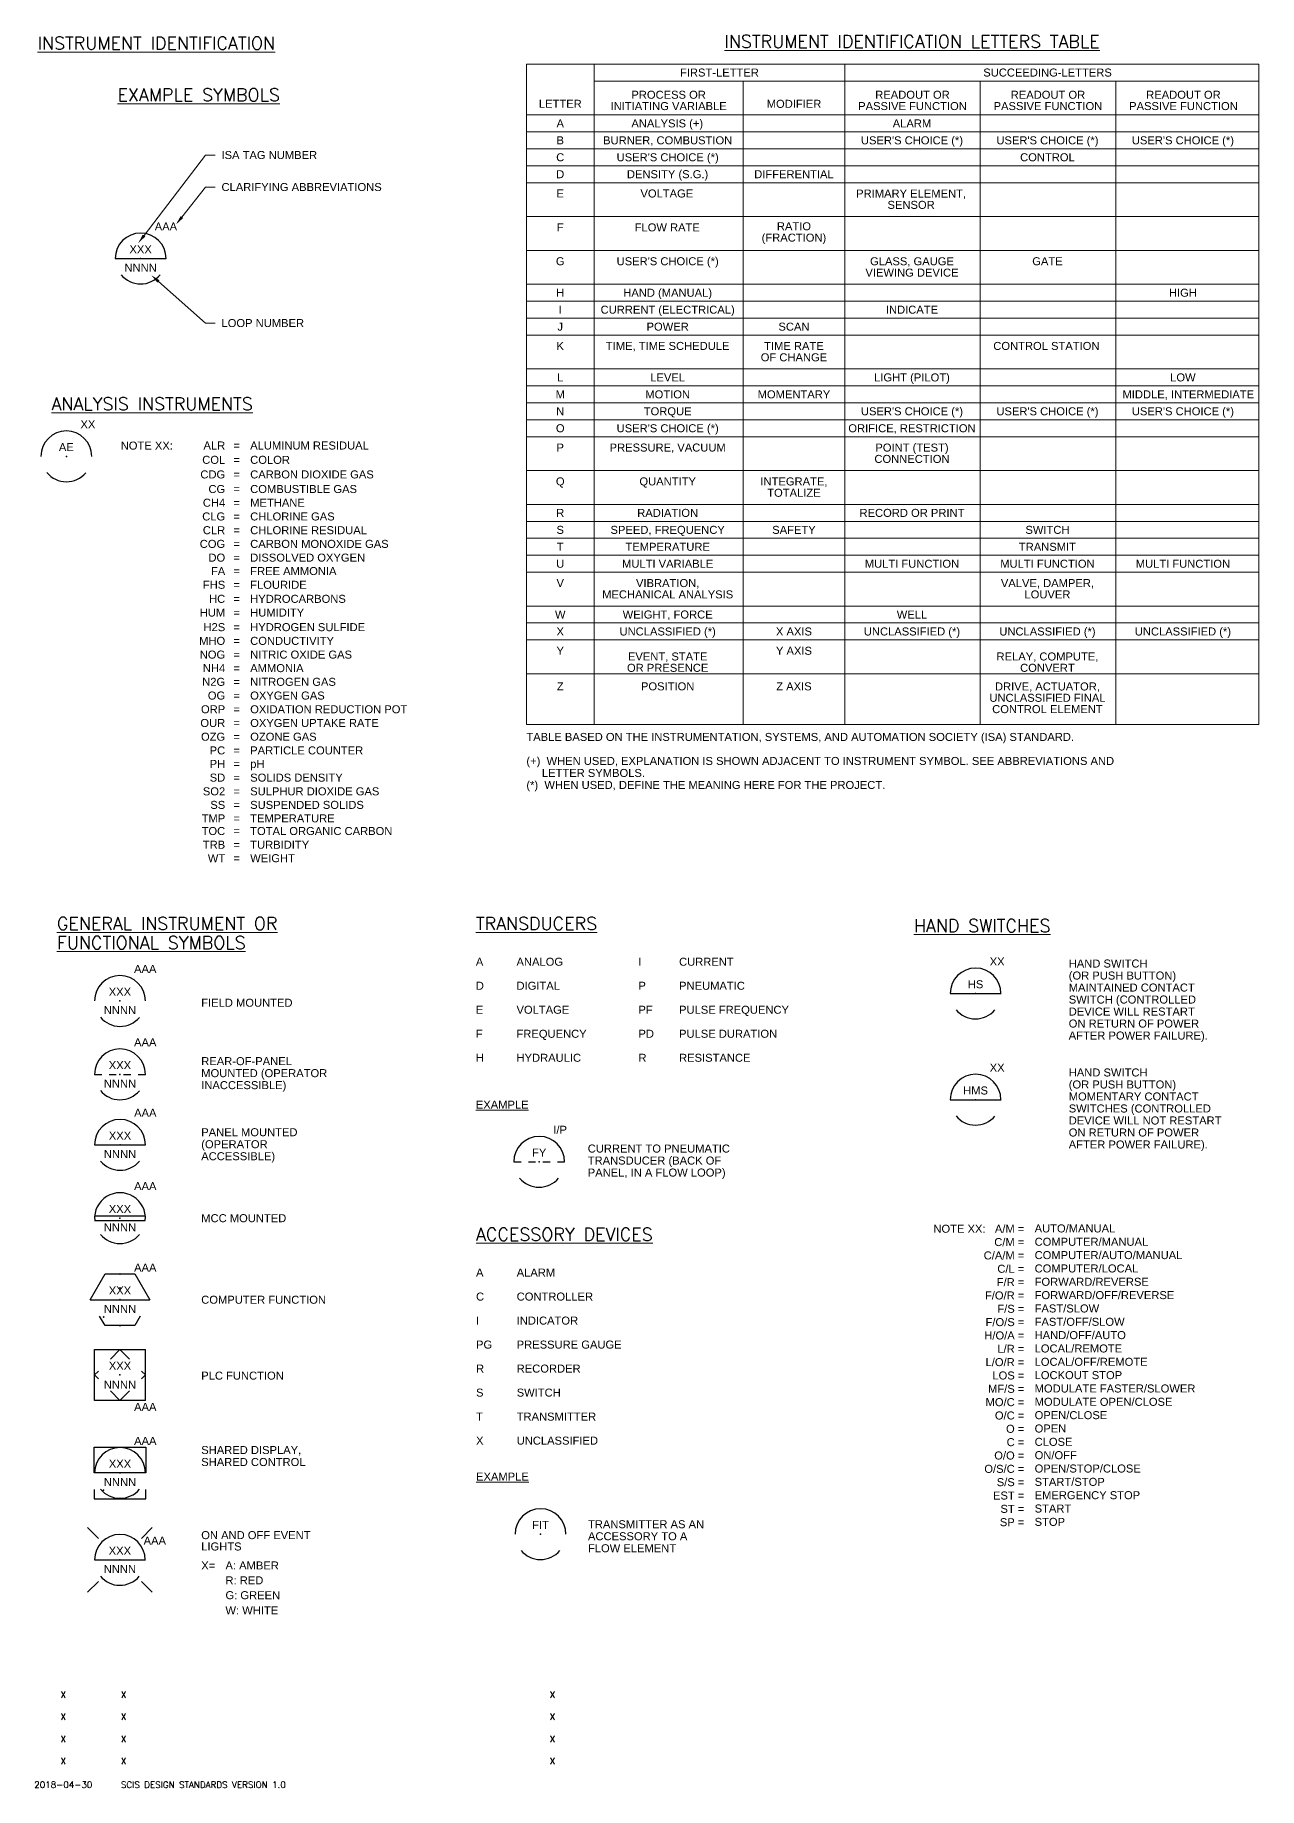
# Paper-space layout 'A1 - LEGEND SHEET 1' of a CAD drawing. Extents: x 50 to 821, y 22 to 574.
# Drawn here: x 50 to 433, y 22 to 570 of the extents above; entities that cross this region are included whole.
import ezdxf
from ezdxf import colors
from ezdxf.entities.mleader import LeaderData, LeaderLine
from ezdxf.enums import TextEntityAlignment as Align
from ezdxf.math import Vec2, Vec3

# ---------------------------------------------------------------- set-up
doc = ezdxf.new("R2010")
doc.units = 0
doc.layers.add('BOR-A1', color=7, linetype='Continuous')
for name, color, linetype, lineweight in [('DI-CONT', 4, 'Continuous', 35), ('N-ANNO-TEXT', 3, 'Continuous', 18), ('N-ANNO-TEXT-TITL', 1, 'Continuous', 13)]:
    doc.layers.add(name, color=color, linetype=linetype, lineweight=lineweight)
doc.styles.add('_CGS_2-5_NOTES', font='arial.ttf', dxfattribs={"height": 2.5})
doc.styles.add('_CGS_2-5_SYMBOL', font='arial.ttf', dxfattribs={"height": 2.5})
doc.styles.add('STD2-0', font='simplex.shx', dxfattribs={"height": 2})
doc.styles.add('T1_4_0', font='simplex.shx', dxfattribs={"height": 4})

# ---------------------------------------------------------------- blocks, each defined once
blk = doc.blocks.new('_N_INST_FIELD_OP ACCESS')
for start, end in [(0, 180), (219.6995, 319.7606)]:
    blk.add_arc((0, 0), 7.94, start, end)
blk.add_point((0, 0))
at = {"style": '_CGS_2-5_SYMBOL'}
blk.add_attdef('ABB', (4.41, 8.76), '', height=2.5, dxfattribs=at)
for tag, p in [('TAG', (0, 1.63)), ('NO', (0, -4.12))]:
    blk.add_attdef(tag, text='', height=2.5, dxfattribs=at).set_placement(p, align=Align.CENTER)
blk = doc.blocks.new('_N_INST_PANEL_NO ACCESS')
for p, q in [((-7.94, 0), (-5.65, 0)), ((-3.39, 0), (-1.13, 0)), ((1.13, 0), (3.42, 0)), ((5.68, 0), (7.94, 0))]:
    blk.add_line(p, q)
for start, end in [(0, 180), (219.6995, 319.7606)]:
    blk.add_arc((0, 0), 7.94, start, end)
blk.add_point((0, 0))
at = {"style": '_CGS_2-5_SYMBOL'}
blk.add_attdef('ABB', (4.41, 8.76), '', height=2.5, dxfattribs=at)
for tag, p in [('TAG', (0, 1.63)), ('NO', (0, -4.12))]:
    blk.add_attdef(tag, text='', height=2.5, dxfattribs=at).set_placement(p, align=Align.CENTER)
blk = doc.blocks.new('_N_INST_PANEL_OP ACCESS')
blk.add_line((-7.95, 0), (7.95, 0))
for start, end in [(0, 180), (219.6995, 319.7606)]:
    blk.add_arc((0, 0), 7.94, start, end)
at = {"ltscale": 0.0508}
blk.add_point((0, 0), dxfattribs=at)
at = {"style": '_CGS_2-5_SYMBOL'}
blk.add_attdef('ABB', (4.41, 8.76), '', height=2.5, dxfattribs=at)
for tag, p in [('TAG', (0, 1.63)), ('NO', (0, -4.12))]:
    blk.add_attdef(tag, text='', height=2.5, dxfattribs=at).set_placement(p, align=Align.CENTER)
blk = doc.blocks.new('_N_PLC_FIELD_OP ACCESS')
for p, q in [((-7.94, 7.94), (7.94, 7.94)), ((-7.94, -7.94), (-7.94, 7.94)), ((0, 7.94), (-2.96, 4.98)), ((2.96, 4.98), (0, 7.94)), ((7.94, -7.94), (7.94, 7.94)), ((-6.76, 1.18), (-7.94, 0)), ((-7.94, 0), (-6.76, -1.18)), ((7.94, 0), (6.76, 1.18)), ((6.76, -1.18), (7.94, 0)), ((-2.96, -4.98), (0, -7.94)), ((0, -7.94), (2.96, -4.98)), ((7.94, -7.94), (-7.94, -7.94))]:
    blk.add_line(p, q)
blk.add_point((0, 0))
at = {"style": '_CGS_2-5_SYMBOL'}
for tag, p in [('DESCRIPTION1', (-3.99, 8.55)), ('DESCRIPTION2', (1.51, 8.55)), ('DESCRIPTION3', (7.01, 8.55))]:
    blk.add_attdef(tag, p, '', height=2.5, rotation=90, dxfattribs=at)
for tag, p in [('TAG', (0, 1.63)), ('NO', (0, -4.32))]:
    blk.add_attdef(tag, text='', height=2.5, dxfattribs=at).set_placement(p, align=Align.CENTER)
blk.add_attdef('ABB', (4.41, -11.24), '', height=2.5, dxfattribs=at)
blk = doc.blocks.new('_N_COMP_PANEL_OP ACCESS')
for p, q in [((-9.32, 0), (-4.65, 8.08)), ((-4.65, 8.08), (4.65, 8.08)), ((4.65, 8.08), (9.32, 0)), ((-9.32, 0), (9.32, 0)), ((-4.65, -8.08), (-6.35, -5.16)), ((6.35, -5.16), (4.65, -8.08)), ((4.65, -8.08), (-4.65, -8.08))]:
    blk.add_line(p, q)
at = {"ltscale": 0.0508}
blk.add_point((0, 0), dxfattribs=at)
at = {"layer": 'DI-CONT', "ltscale": 0.0508}
for p in [(0, 8.08), (0, 3.68), (0, 0), (-5.13, -5.41)]:
    blk.add_point(p, dxfattribs=at)
at = {"layer": 'DI-CONT'}
blk.add_point((0, -8.08), dxfattribs=at)
at = {"style": '_CGS_2-5_SYMBOL'}
blk.add_attdef('ABB', (4.41, 8.76), '', height=2.5, dxfattribs=at)
for tag, p in [('TAG', (0, 1.63)), ('NO', (0, -4.12))]:
    blk.add_attdef(tag, text='', height=2.5, dxfattribs=at).set_placement(p, align=Align.CENTER)
blk = doc.blocks.new('_N_DISP_PANEL_OP ACCESS')
for p, q in [((-8.1, 0), (-8.1, 8.08)), ((-8.1, 8.08), (8.05, 8.08)), ((8.05, 8.08), (8.05, 0)), ((8.05, 0), (-8.1, 0)), ((-8.1, -5.15), (-8.1, -8.07)), ((8.05, -8.07), (8.05, -5.15)), ((-8.1, -8.07), (8.05, -8.07))]:
    blk.add_line(p, q)
for start, end in [(0, 180), (219.6995, 319.7606)]:
    blk.add_arc((0, 0), 7.94, start, end)
for p in [(-0.03, 3.18), (-0.03, 0), (0, 0), (-5.16, -5.41)]:
    blk.add_point(p)
at = {"style": '_CGS_2-5_SYMBOL'}
blk.add_attdef('ABB', (4.41, 8.76), '', height=2.5, dxfattribs=at)
for tag, p in [('TAG', (0, 1.63)), ('NO', (0, -4.12))]:
    blk.add_attdef(tag, text='', height=2.5, dxfattribs=at).set_placement(p, align=Align.CENTER)
blk = doc.blocks.new('_N_LIGHT_PANEL')
for p, q in [((-10.12, 10.08), (-6.74, 6.73)), ((10.1, 10.08), (6.72, 6.73)), ((-7.95, 0), (7.95, 0)), ((-10.12, -10.11), (-6.74, -6.76)), ((10.1, -10.11), (6.72, -6.76))]:
    blk.add_line(p, q)
for start, end in [(0, 180), (219.6995, 319.7606)]:
    blk.add_arc((0, 0), 7.94, start, end)
blk.add_point((0, 0))
at = {"style": '_CGS_2-5_SYMBOL'}
blk.add_attdef('ABB', (7.41, 4.76), '', height=2.5, dxfattribs=at)
for tag, p in [('TAG', (0, 1.63)), ('NO', (0, -4.12))]:
    blk.add_attdef(tag, text='', height=2.5, dxfattribs=at).set_placement(p, align=Align.CENTER)
blk = doc.blocks.new('_N_INST_SEC PANEL_OP ACCESS')
for p, q in [((-7.91, 0.7), (7.91, 0.7)), ((-7.91, -0.7), (7.91, -0.7))]:
    blk.add_line(p, q)
for start, end in [(354.9566, 185.0434), (219.6995, 319.7606)]:
    blk.add_arc((0, 0), 7.94, start, end)
at = {"ltscale": 0.0508}
blk.add_point((0, 0), dxfattribs=at)
at = {"style": '_CGS_2-5_SYMBOL'}
blk.add_attdef('ABB', (4.41, 8.76), '', height=2.5, dxfattribs=at)
for tag, p in [('TAG', (0, 1.63)), ('NO', (0, -4.12))]:
    blk.add_attdef(tag, text='', height=2.5, dxfattribs=at).set_placement(p, align=Align.CENTER)
blk = doc.blocks.new('CGS A1 REV ATT')
at = {"layer": 'BOR-A1', "color": 1, "style": 'STD2-0'}
for tag, p in [('R5-DATE', (58.99, 50.62)), ('R5-BY', (211.87, 50.62)), ('R4-DATE', (58.99, 43.7)), ('R4-BY', (211.87, 43.7)), ('R3-DATE', (58.99, 36.78)), ('R3-BY', (211.87, 36.78)), ('R2-DATE', (58.99, 29.86)), ('R2-BY', (211.87, 29.86)), ('R1-DATE', (58.99, 22.46)), ('R1-BY', (211.87, 22.46))]:
    blk.add_attdef(tag, text='', height=2, dxfattribs=at).set_placement(p, align=Align.CENTER)
for tag, p in [('R5-DESC', (76.99, 50.62)), ('R4-DESC', (76.99, 43.7)), ('R3-DESC', (76.99, 36.78)), ('R2-DESC', (76.99, 29.86)), ('R1-DESC', (76.99, 22.46))]:
    blk.add_attdef(tag, p, '', height=2, dxfattribs=at)

psp = doc.layouts.new('A1 - LEGEND SHEET 1')

# ---------------------------------------------------------------- linework, layer by layer
at = {"layer": 'N-ANNO-TEXT', "ltscale": 0.0508}
for p, q in [((203.69, 561.09), (432.6, 561.09)), ((203.69, 561.09), (203.69, 354.71)), ((224.86, 561.09), (224.86, 354.71)), ((303.17, 561.09), (303.17, 354.71)), ((432.6, 561.09), (432.6, 354.71)), ((224.86, 555.79), (432.6, 555.79)), ((271.42, 555.79), (271.42, 354.71)), ((345.51, 555.79), (345.51, 354.71)), ((387.84, 555.79), (387.84, 354.71)), ((203.69, 545.21), (432.6, 545.21)), ((203.69, 539.92), (432.6, 539.92)), ((203.69, 534.63), (432.6, 534.63)), ((203.69, 529.34), (432.6, 529.34)), ((203.69, 524.04), (432.6, 524.04)), ((203.69, 513.46), (432.6, 513.46)), ((203.69, 502.88), (432.6, 502.88)), ((203.69, 492.29), (432.6, 492.29)), ((203.69, 487), (432.6, 487)), ((203.69, 481.71), (432.6, 481.71)), ((203.69, 476.42), (432.6, 476.42)), ((203.69, 465.84), (432.6, 465.84)), ((203.69, 460.54), (432.6, 460.54)), ((203.69, 455.25), (432.6, 455.25)), ((203.69, 449.96), (432.6, 449.96)), ((203.69, 444.67), (432.6, 444.67)), ((203.69, 434.09), (432.6, 434.09)), ((203.69, 423.5), (432.6, 423.5)), ((203.69, 418.21), (432.6, 418.21)), ((203.69, 412.92), (432.6, 412.92)), ((203.69, 407.63), (432.6, 407.63)), ((203.69, 402.34), (432.6, 402.34)), ((203.69, 391.75), (432.6, 391.75)), ((203.69, 386.46), (432.6, 386.46)), ((203.69, 381.17), (432.6, 381.17)), ((203.69, 370.59), (432.6, 370.59)), ((203.69, 354.71), (432.6, 354.71))]:
    psp.add_line(p, q, dxfattribs=at)

# ---------------------------------------------------------------- block references
for name, p, values in [('_N_INST_PANEL_OP ACCESS', (83.15, 500.34), {'ABB': 'AAA', 'NO': 'NNNN', 'TAG': 'XXX'}), ('_N_INST_FIELD_OP ACCESS', (76.69, 268.36), {'ABB': 'AAA', 'NO': 'NNNN', 'TAG': 'XXX'}), ('_N_INST_PANEL_NO ACCESS', (76.69, 245.43), {'TAG': 'XXX', 'NO': 'NNNN', 'ABB': 'AAA'}), ('_N_INST_PANEL_OP ACCESS', (76.71, 223.4), {'ABB': 'AAA', 'NO': 'NNNN', 'TAG': 'XXX'}), ('_N_INST_SEC PANEL_OP ACCESS', (76.7, 200.5), {'TAG': 'XXX', 'NO': 'NNNN', 'ABB': 'AAA'}), ('_N_COMP_PANEL_OP ACCESS', (76.7, 175.02), {'TAG': 'XXX', 'NO': 'NNNN', 'ABB': 'AAA'}), ('_N_PLC_FIELD_OP ACCESS', (76.7, 151.51), {'TAG': 'XXX', 'NO': 'NNNN', 'ABB': 'AAA'}), ('_N_DISP_PANEL_OP ACCESS', (76.71, 120.9), {'ABB': 'AAA', 'NO': 'NNNN', 'TAG': 'XXX'}), ('_N_LIGHT_PANEL', (76.68, 93.72), {'TAG': 'XXX', 'NO': 'NNNN', 'ABB': 'AAA'}), ('CGS A1 REV ATT', (0, 0), {'R1-DATE': '2018-04-30', 'R1-DESC': 'SCIS DESIGN STANDARDS VERSION 1.0', 'R2-DATE': 'X', 'R2-DESC': 'X', 'R2-BY': 'X', 'R3-DATE': 'X', 'R3-DESC': 'X', 'R3-BY': 'X', 'R4-DATE': 'X', 'R4-DESC': 'X', 'R4-BY': 'X', 'R5-DATE': 'X', 'R5-DESC': 'X', 'R5-BY': 'X'})]:
    psp.add_blockref(name, p).add_auto_attribs(values)
ref = psp.add_blockref('_N_INST_FIELD_OP ACCESS', (59.94, 438.53))
ref.add_attrib('ABB', 'XX', (64.35, 447.29), dxfattribs={"height": 2.5, "style": '_CGS_2-5_SYMBOL'})
ref.add_attrib('TAG', 'AE', dxfattribs={"height": 2.5, "style": '_CGS_2-5_SYMBOL'}).set_placement((59.94, 440.16), align=Align.CENTER)
ref = psp.add_blockref('_N_INST_PANEL_OP ACCESS', (344.05, 270.7))
ref.add_attrib('ABB', 'XX', (348.46, 279.45), dxfattribs={"height": 2.5, "style": '_CGS_2-5_SYMBOL'})
ref.add_attrib('TAG', 'HS', dxfattribs={"height": 2.5, "style": '_CGS_2-5_SYMBOL'}).set_placement((344.05, 272.33), align=Align.CENTER)
ref = psp.add_blockref('_N_INST_PANEL_OP ACCESS', (344.05, 237.51))
ref.add_attrib('ABB', 'XX', (348.46, 246.27), dxfattribs={"height": 2.5, "style": '_CGS_2-5_SYMBOL'})
ref.add_attrib('TAG', 'HMS', dxfattribs={"height": 2.5, "style": '_CGS_2-5_SYMBOL'}).set_placement((344.05, 239.14), align=Align.CENTER)
ref = psp.add_blockref('_N_INST_PANEL_NO ACCESS', (207.7, 218.11))
ref.add_attrib('TAG', 'FY', dxfattribs={"height": 2.5, "style": '_CGS_2-5_SYMBOL'}).set_placement((207.7, 219.74), align=Align.CENTER)
ref.add_attrib('ABB', 'I/P', (212.11, 226.87), dxfattribs={"height": 2.5, "style": '_CGS_2-5_SYMBOL'})
ref = psp.add_blockref('_N_INST_FIELD_OP ACCESS', (208.12, 101.76))
ref.add_attrib('TAG', 'FIT', dxfattribs={"height": 2.5, "style": '_CGS_2-5_SYMBOL'}).set_placement((208.12, 103.39), align=Align.CENTER)

# ---------------------------------------------------------------- texts
at = {"layer": 'N-ANNO-TEXT', "style": '_CGS_2-5_SYMBOL'}
for s, p in [('LETTER', (214.3, 547.43)), ('MODIFIER', (287.33, 547.43))]:
    psp.add_text(s, height=2.5, dxfattribs=at).set_placement(p, align=Align.CENTER)
for s, p in [('A', (214.27, 542.56)), ('ANALYSIS (+)', (247.71, 542.56)), ('ALARM', (324.18, 542.56)), ('B', (214.27, 537.27)), ('BURNER, COMBUSTION', (247.84, 537.27)), ("USER'S CHOICE (*)", (324.18, 537.27)), ("USER'S CHOICE (*)", (366.51, 537.27)), ("USER'S CHOICE (*)", (408.84, 537.27)), ('C', (214.27, 531.98)), ("USER'S CHOICE (*)", (247.84, 531.98)), ('CONTROL', (366.51, 531.98)), ('D', (214.27, 526.69)), ('DENSITY (S.G.)', (247.81, 526.69)), ('DIFFERENTIAL', (287.3, 526.69)), ('E', (214.27, 520.66)), ('VOLTAGE', (247.58, 520.66)), ('F', (214.27, 510.07)), ('FLOW RATE', (247.71, 510.07)), ('G', (214.27, 499.49)), ("USER'S CHOICE (*)", (247.84, 499.49)), ('GATE', (366.51, 499.49)), ('H', (214.27, 489.65)), ('HAND (MANUAL)', (247.84, 489.65)), ('HIGH', (408.84, 489.65)), ('I', (214.27, 484.36)), ('CURRENT (ELECTRICAL)', (247.84, 484.36)), ('INDICATE', (324.18, 484.36)), ('J', (214.27, 479.06)), ('POWER', (247.84, 479.06)), ('SCAN', (287.3, 479.06)), ('K', (214.27, 473.03)), ('TIME, TIME SCHEDULE', (247.84, 473.03)), ('CONTROL STATION', (366.18, 473.03)), ('L', (214.27, 463.19)), ('LEVEL', (247.84, 463.19)), ('LIGHT (PILOT)', (324.18, 463.19)), ('LOW', (408.84, 463.19)), ('M', (214.27, 457.9)), ('MOTION', (247.84, 457.9)), ('MOMENTARY', (287.3, 457.9)), ('MIDDLE, INTERMEDIATE', (410.52, 457.9)), ('N', (214.27, 452.61)), ('TORQUE', (247.84, 452.61)), ("USER'S CHOICE (*)", (324.18, 452.61)), ("USER'S CHOICE (*)", (366.51, 452.61)), ("USER'S CHOICE (*)", (408.84, 452.61)), ('O', (214.27, 447.31)), ("USER'S CHOICE (*)", (247.84, 447.31)), ('ORIFICE, RESTRICTION', (324.18, 447.31)), ('P', (214.27, 441.28)), ('PRESSURE, VACUUM', (247.84, 441.28)), ('Q', (214.27, 430.7)), ('QUANTITY', (247.84, 430.7)), ('R', (214.27, 420.86)), ('RADIATION', (247.84, 420.86)), ('RECORD OR PRINT', (324.18, 420.86)), ('S', (214.27, 415.56)), ('SPEED, FREQUENCY', (247.84, 415.56)), ('SAFETY', (287.3, 415.56)), ('SWITCH', (366.51, 415.56)), ('T', (214.27, 410.27)), ('TEMPERATURE', (247.84, 410.27)), ('TRANSMIT', (366.51, 410.27)), ('U', (214.27, 404.98)), ('MULTI VARIABLE', (247.84, 404.98)), ('MULTI FUNCTION', (324.18, 404.98)), ('MULTI FUNCTION', (366.51, 404.98)), ('MULTI FUNCTION', (408.84, 404.98)), ('V', (214.27, 398.95)), ('W', (214.27, 389.11)), ('WEIGHT, FORCE', (247.84, 389.11)), ('WELL', (324.18, 389.11)), ('X', (214.27, 383.81)), ('UNCLASSIFIED (*)', (247.84, 383.81)), ('X AXIS', (287.3, 383.81)), ('UNCLASSIFIED (*)', (324.18, 383.81)), ('UNCLASSIFIED (*)', (366.51, 383.81)), ('UNCLASSIFIED (*)', (408.84, 383.81)), ('Y', (214.27, 377.78)), ('Y AXIS', (287.3, 377.78)), ('Z', (214.27, 366.67)), ('POSITION', (247.84, 366.67)), ('Z AXIS', (287.3, 366.67))]:
    psp.add_text(s, height=2.5, dxfattribs=at).set_placement(p, align=Align.MIDDLE_CENTER)
for s, p in [('NOTE XX:', (76.93, 440.64)), ('=', (112.18, 440.67)), ('ALUMINUM RESIDUAL', (117.39, 440.67)), ('COLOR', (117.39, 436.19)), ('=', (112.18, 436.19)), ('=', (112.18, 431.63)), ('CARBON DIOXIDE GAS', (117.39, 431.63)), ('=', (112.18, 427.07)), ('COMBUSTIBLE GAS', (117.39, 427.07)), ('=', (112.18, 422.79)), ('METHANE', (117.39, 422.79)), ('=', (112.18, 418.5)), ('CHLORINE GAS', (117.39, 418.5)), ('CHLORINE RESIDUAL', (117.39, 414.21)), ('=', (112.18, 414.21)), ('=', (112.18, 409.93)), ('CARBON MONOXIDE GAS', (117.39, 409.93)), ('=', (112.18, 405.64)), ('DISSOLVED OXYGEN', (117.39, 405.64)), ('=', (112.18, 401.44)), ('FREE AMMONIA', (117.39, 401.44)), ('=', (112.18, 397.15)), ('=', (112.18, 392.76)), ('FLOURIDE', (117.39, 397.15)), ('HYDROCARBONS', (117.39, 392.76)), ('=', (112.18, 388.47)), ('HUMIDITY', (117.39, 388.47)), ('=', (112.18, 383.91)), ('HYDROGEN SULFIDE', (117.39, 383.91)), ('=', (112.18, 379.63)), ('CONDUCTIVITY', (117.39, 379.63)), ('=', (112.18, 375.34)), ('=', (112.18, 371.11)), ('AMMONIA', (117.39, 371.11)), ('NITRIC OXIDE GAS', (117.39, 375.34)), ('=', (112.18, 366.83)), ('NITROGEN GAS', (117.39, 366.83)), ('=', (112.18, 362.54)), ('OXYGEN GAS', (117.39, 362.54)), ('=', (112.18, 358.25)), ('OXIDATION REDUCTION POT', (117.39, 358.25)), ('OXYGEN UPTAKE RATE', (117.39, 353.97)), ('=', (112.18, 353.97)), ('=', (112.18, 349.68)), ('OZONE GAS', (117.39, 349.68)), ('=', (112.18, 345.4)), ('PARTICLE COUNTER', (117.39, 345.4)), ('=', (112.18, 341.19)), ('pH', (117.39, 341.19)), ('=', (112.18, 336.9)), ('=', (112.18, 332.61)), ('SOLIDS DENSITY', (117.39, 336.9)), ('SULPHUR DIOXIDE GAS', (117.39, 332.61)), ('=', (112.18, 328.38)), ('SUSPENDED SOLIDS', (117.39, 328.38)), ('=', (112.18, 324.17)), ('TEMPERATURE', (117.39, 324.17)), ('=', (112.18, 320.21)), ('=', (112.18, 315.93)), ('TOTAL ORGANIC CARBON', (117.39, 320.21)), ('TURBIDITY', (117.39, 315.93)), ('=', (112.18, 311.72)), ('WEIGHT', (117.39, 311.72))]:
    psp.add_text(s, height=2.5, dxfattribs=at).set_placement(p)
for s, p in [('COL', (109.58, 436.19)), ('ALR', (109.58, 440.67)), ('CDG', (109.58, 431.63)), ('CG', (109.58, 427.07)), ('CH4', (109.58, 422.79)), ('CLG', (109.58, 418.5)), ('CLR', (109.58, 414.21)), ('COG', (109.58, 409.93)), ('DO', (109.58, 405.64)), ('FA', (109.58, 401.44)), ('FHS', (109.58, 397.15)), ('HC', (109.58, 392.76)), ('HUM', (109.58, 388.47)), ('H2S', (109.58, 383.91)), ('MHO', (109.58, 379.63)), ('NOG', (109.58, 375.34)), ('NH4', (109.58, 371.11)), ('N2G', (109.58, 366.83)), ('OG', (109.58, 362.54)), ('OUR', (109.58, 353.97)), ('ORP', (109.58, 358.25)), ('OZG', (109.58, 349.68)), ('PC', (109.58, 345.4)), ('PH', (109.58, 341.19)), ('SO2', (109.58, 332.61)), ('SD', (109.58, 336.9)), ('SS', (109.58, 328.38)), ('TMP', (109.58, 324.17)), ('TOC', (109.58, 320.21)), ('TRB', (109.58, 315.93)), ('WT', (109.58, 311.72))]:
    psp.add_text(s, height=2.5, dxfattribs=at).set_placement(p, align=Align.RIGHT)
at = {"layer": 'N-ANNO-TEXT'}
for s, style, p in [('FIELD MOUNTED', '_CGS_2-5_NOTES', (102.09, 267.81)), ('MCC MOUNTED', '_CGS_2-5_SYMBOL', (102.09, 200.49)), ('COMPUTER FUNCTION', '_CGS_2-5_SYMBOL', (102.09, 175.01))]:
    psp.add_text(s, height=2.5, dxfattribs=dict(at, style=style)).set_placement(p, align=Align.MIDDLE_LEFT)
at = {"layer": 'N-ANNO-TEXT', "char_height": 2.5, "style": '_CGS_2-5_SYMBOL'}
for s, insert, attachment_point, line_spacing_factor in [('FIRST-LETTER', (264.01, 558.44), 5, 0.9), ('SUCCEEDING-LETTERS', (366.54, 558.44), 5, 0.9), ('PROCESS OR\\PINITIATING VARIABLE', (248.14, 546.69), 8, 0.85), ('READOUT OR\\PPASSIVE FUNCTION', (324.34, 546.69), 8, 0.85), ('READOUT OR\\PPASSIVE FUNCTION', (366.67, 546.69), 8, 0.85), ('READOUT OR\\PPASSIVE FUNCTION', (409.01, 546.69), 8, 0.85), ('PRIMARY ELEMENT,\\P\\ptz;SENSOR', (323.91, 518.86), 5, 0.85), ('RATIO\\P\\ptz;(FRACTION)', (287.3, 508.27), 5, 0.85), ('GLASS, GAUGE\\P\\ptz;VIEWING DEVICE', (324.18, 497.69), 5, 0.85), ('TIME RATE\\P\\ptz;OF CHANGE', (287.3, 471.23), 5, 0.85), ('POINT (TEST)\\P\\ptz;CONNECTION', (324.18, 439.48), 5, 0.85), ('INTEGRATE,\\P\\ptz;TOTALIZE', (287.3, 428.9), 5, 0.85), ('VIBRATION,\\P\\ptz;MECHANICAL ANALYSIS', (247.84, 397.15), 5, 0.85), ('VALVE, DAMPER,\\P\\ptz;LOUVER', (366.51, 397.15), 5, 0.85), ('\\PEVENT, STATE\\POR PRESENCE', (247.84, 375.98), 5, 0.85), ('\\PRELAY, COMPUTE,\\PCONVERT', (366.51, 375.98), 5, 0.85), ('DRIVE, ACTUATOR,\\PUNCLASSIFIED FINAL\\PCONTROL ELEMENT', (366.51, 363.07), 5, 0.85), ('TABLE BASED ON THE INSTRUMENTATION, SYSTEMS, AND AUTOMATION SOCIETY (ISA) STANDARD.\\P\\P(+)  WHEN USED, EXPLANATION IS SHOWN ADJACENT TO INSTRUMENT SYMBOL. SEE ABBREVIATIONS AND\\P     LETTER SYMBOLS.\\P(*)  WHEN USED, DEFINE THE MEANING HERE FOR THE PROJECT.', (203.69, 352.11), 1, 0.9), ('A\\P\\P\\ptz;D\\P\\P\\ptz;E\\P\\P\\ptz;F\\P\\P\\ptz;H', (187.9, 281.87), 1, 0.9), ('ANALOG\\P\\P\\ptz;DIGITAL\\P\\P\\ptz;VOLTAGE\\P\\P\\ptz;FREQUENCY\\P\\P\\ptz;HYDRAULIC', (200.6, 281.87), 1, 0.9), ('I\\P\\P\\ptz;P\\P\\P\\ptz;PF\\P\\P\\ptz;PD\\P\\P\\ptz;R', (238.7, 281.87), 1, 0.9), ('CURRENT\\P\\P\\ptz;PNEUMATIC\\P\\P\\ptz;PULSE FREQUENCY\\P\\P\\ptz;PULSE DURATION\\P\\P\\ptz;RESISTANCE\\P ', (251.4, 281.87), 1, 0.9), ('HAND SWITCH \\P(OR PUSH BUTTON)\\PMAINTAINED CONTACT \\PSWITCH (CONTROLLED\\PDEVICE WILL RESTART \\PON RETURN OF POWER \\PAFTER POWER FAILURE).', (373.16, 268.43), 4, 0.9), ('REAR-OF-PANEL\\P\\ptz;MOUNTED (OPERATOR\\P\\ptz;INACCESSIBLE)', (102.09, 245.43), 4, 0.9), ('HAND SWITCH\\P(OR PUSH BUTTON)\\PMOMENTARY CONTACT \\PSWITCHES (CONTROLLED \\PDEVICE WILL NOT RESTART \\PON RETURN OF POWER\\PAFTER POWER FAILURE).', (373.16, 234.39), 4, 0.9), ('\\L\\P\\ptz;EXAMPLE', (187.9, 240.75), 1, 0.85), ('PANEL MOUNTED\\P\\ptz;(OPERATOR\\P\\ptz;ACCESSIBLE)', (102.09, 223.22), 4, 0.9), ('CURRENT TO PNEUMATIC\\PTRANSDUCER (BACK OF\\PPANEL, IN A FLOW LOOP)', (222.87, 218.12), 4, 0.9), ('A\\P\\PC\\P\\PI\\P\\PPG\\P\\PR\\P\\PS\\P\\PT\\P\\PX', (187.96, 184.75), 1, 0.9), ('ALARM\\P\\PCONTROLLER\\P\\PINDICATOR\\P\\PPRESSURE GAUGE\\P\\PRECORDER\\P\\PSWITCH\\P\\PTRANSMITTER\\P\\PUNCLASSIFIED\\P\\P ', (200.66, 184.75), 1, 0.9), ('PLC FUNCTION', (102.09, 151.28), 4, 0.9), ('SHARED DISPLAY,\\P\\ptz;SHARED CONTROL', (102.09, 126.16), 4, 0.9), ('\\L\\P\\ptz;EXAMPLE', (187.96, 124.54), 1, 0.85), ('TRANSMITTER AS AN\\P\\ptz;ACCESSORY TO A \\P\\ptz;FLOW ELEMENT\\P\\P ', (222.94, 97.34), 4, 0.9), ('ON AND OFF EVENT\\PLIGHTS', (102.09, 99.67), 4, 0.85), ('X= ', (102.09, 91.98), 4, 0.85), ('A: AMBER', (109.66, 91.98), 4, 0.85), ('R: RED', (109.66, 87.33), 4, 0.85), ('G: GREEN', (109.66, 82.67), 4, 0.85), ('W: WHITE', (109.66, 77.95), 4, 0.85)]:
    psp.add_mtext(s, dxfattribs=dict(at, insert=insert, attachment_point=attachment_point, line_spacing_factor=line_spacing_factor))
at = {"layer": 'N-ANNO-TEXT', "char_height": 2.5, "width": 68.9766, "style": '_CGS_2-5_SYMBOL'}
for s, insert, attachment_point in [('NOTE XX:   A/M =\\PC/M =\\PC/A/M =\\PC/L =\\PF/R =\\PF/O/R =\\PF/S =\\PF/O/S =\\PH/O/A =\\PL/R =\\PL/O/R =\\PLOS =\\PMF/S =\\PMO/C =\\PO/C =\\PO =\\PC =\\PO/O =\\PO/S/C =\\PS/S =\\PEST =\\PST =\\PSP =', (359.3, 198.44), 3), ('AUTO/MANUAL\\PCOMPUTER/MANUAL\\PCOMPUTER/AUTO/MANUAL\\PCOMPUTER/LOCAL\\PFORWARD/REVERSE\\PFORWARD/OFF/REVERSE\\PFAST/SLOW\\PFAST/OFF/SLOW\\PHAND/OFF/AUTO\\PLOCAL/REMOTE\\PLOCAL/OFF/REMOTE\\PLOCKOUT STOP\\PMODULATE FASTER/SLOWER\\PMODULATE OPEN/CLOSE\\POPEN/CLOSE\\POPEN\\PCLOSE\\PON/OFF\\POPEN/STOP/CLOSE\\PSTART/STOP\\PEMERGENCY STOP\\PSTART\\PSTOP', (362.5, 198.54), 1)]:
    psp.add_mtext(s, dxfattribs=dict(at, insert=insert, attachment_point=attachment_point))
at = {"layer": 'N-ANNO-TEXT-TITL', "style": 'T1_4_0'}
for s, p in [('%%uINSTRUMENT IDENTIFICATION%%u', (50.95, 569.64)), ('%%uEXAMPLE SYMBOLS%%u', (75.94, 553.5)), ('%%uTRANSDUCERS%%u', (187.9, 294.57)), ('%%uACCESSORY DEVICES%%u', (187.96, 197.45))]:
    psp.add_text(s, height=4, dxfattribs=at).set_placement(p, align=Align.TOP_LEFT)
psp.add_text('%%uINSTRUMENT IDENTIFICATION LETTERS TABLE%%u', height=4, dxfattribs=at).set_placement((324.21, 566.17), align=Align.CENTER)
at = {"layer": 'N-ANNO-TEXT-TITL', "char_height": 4, "line_spacing_factor": 0.9, "style": 'T1_4_0'}
for s, insert, attachment_point in [('{\\LANALYSIS INSTRUMENTS}', (86.75, 454.94), 5), ('\\LGENERAL INSTRUMENT OR\\PFUNCTIONAL SYMBOLS', (57, 294.57), 1), ('{\\LHAND SWITCHES}', (346.12, 291.88), 5)]:
    psp.add_mtext(s, dxfattribs=dict(at, insert=insert, attachment_point=attachment_point))

# ---------------------------------------------------------------- leaders
ml = psp.add_multileader_mtext('Standard')
ml.set_content('ISA TAG NUMBER', color=256, style='_CGS_2-5_NOTES')
ml.set_leader_properties(color=256, linetype='ByLayer', lineweight=18)
ml.build(insert=Vec2(0, 0))
ml.multileader.update_dxf_attribs({"text_right_attachment_type": 3, "dogleg_length": 3, "arrow_head_size": 3})
ctx = ml.context
ctx.base_point, ctx.char_height, ctx.arrow_head_size, ctx.plane_origin = Vec3(106.42, 532.66), 2.5, 3, Vec3(82.4, 505.14)
ctx.right_attachment = 3
notes = []
notes.append((ctx, [(0, (1, 1, 0), (103.42, 532.66), (1, 0), 3, [(0, [(82.4, 505.14)], 0, [])])]))
ctx.mtext.insert, ctx.mtext.flow_direction = Vec3(108.42, 533.93), 5
ml = psp.add_multileader_mtext('Standard')
ml.set_content('CLARIFYING ABBREVIATIONS', color=256, style='_CGS_2-5_NOTES')
ml.set_leader_properties(color=256, linetype='ByLayer', lineweight=18)
ml.build(insert=Vec2(0, 0))
ml.multileader.update_dxf_attribs({"text_right_attachment_type": 3, "dogleg_length": 3, "arrow_head_size": 3})
ctx = ml.context
ctx.base_point, ctx.char_height, ctx.arrow_head_size, ctx.plane_origin = Vec3(106.42, 522.66), 2.5, 3, Vec3(93.61, 511.87)
ctx.right_attachment = 3
notes.append((ctx, [(0, (1, 1, 0), (103.42, 522.66), (1, 0), 3, [(0, [(94.19, 510.95)], 0, [])])]))
ctx.mtext.insert, ctx.mtext.flow_direction = Vec3(108.42, 523.93), 5
ml = psp.add_multileader_mtext('Standard')
ml.set_content('LOOP NUMBER', color=256, style='_CGS_2-5_NOTES')
ml.set_leader_properties(color=256, linetype='ByLayer', lineweight=18)
ml.build(insert=Vec2(0, 0))
ml.multileader.update_dxf_attribs({"text_right_attachment_type": 3, "dogleg_length": 3, "arrow_head_size": 3})
ctx = ml.context
ctx.base_point, ctx.char_height, ctx.arrow_head_size, ctx.plane_origin = Vec3(106.42, 480.16), 2.5, 3, Vec3(86.47, 495.16)
ctx.right_attachment = 3
notes.append((ctx, [(0, (1, 1, 0), (103.42, 480.16), (1, 0), 3, [(0, [(86.47, 495.16)], 0, [])])]))
ctx.mtext.insert, ctx.mtext.flow_direction = Vec3(108.42, 481.43), 5
for ctx, leaders in notes:
    for number, flags, end, landing, length, lines in leaders:
        leader = LeaderData()
        leader.index, (leader.has_last_leader_line, leader.has_dogleg_vector, leader.attachment_direction) = number, flags
        leader.last_leader_point, leader.dogleg_vector, leader.dogleg_length = Vec3(end), Vec3(landing), length
        for number, points, colour, breaks in lines:
            line = LeaderLine()
            line.index, line.vertices, line.color, line.breaks = number, Vec3.list(points), colors.encode_raw_color(colour), breaks
            leader.lines.append(line)
        ctx.leaders.append(leader)

doc.saveas('drawing.dxf')
